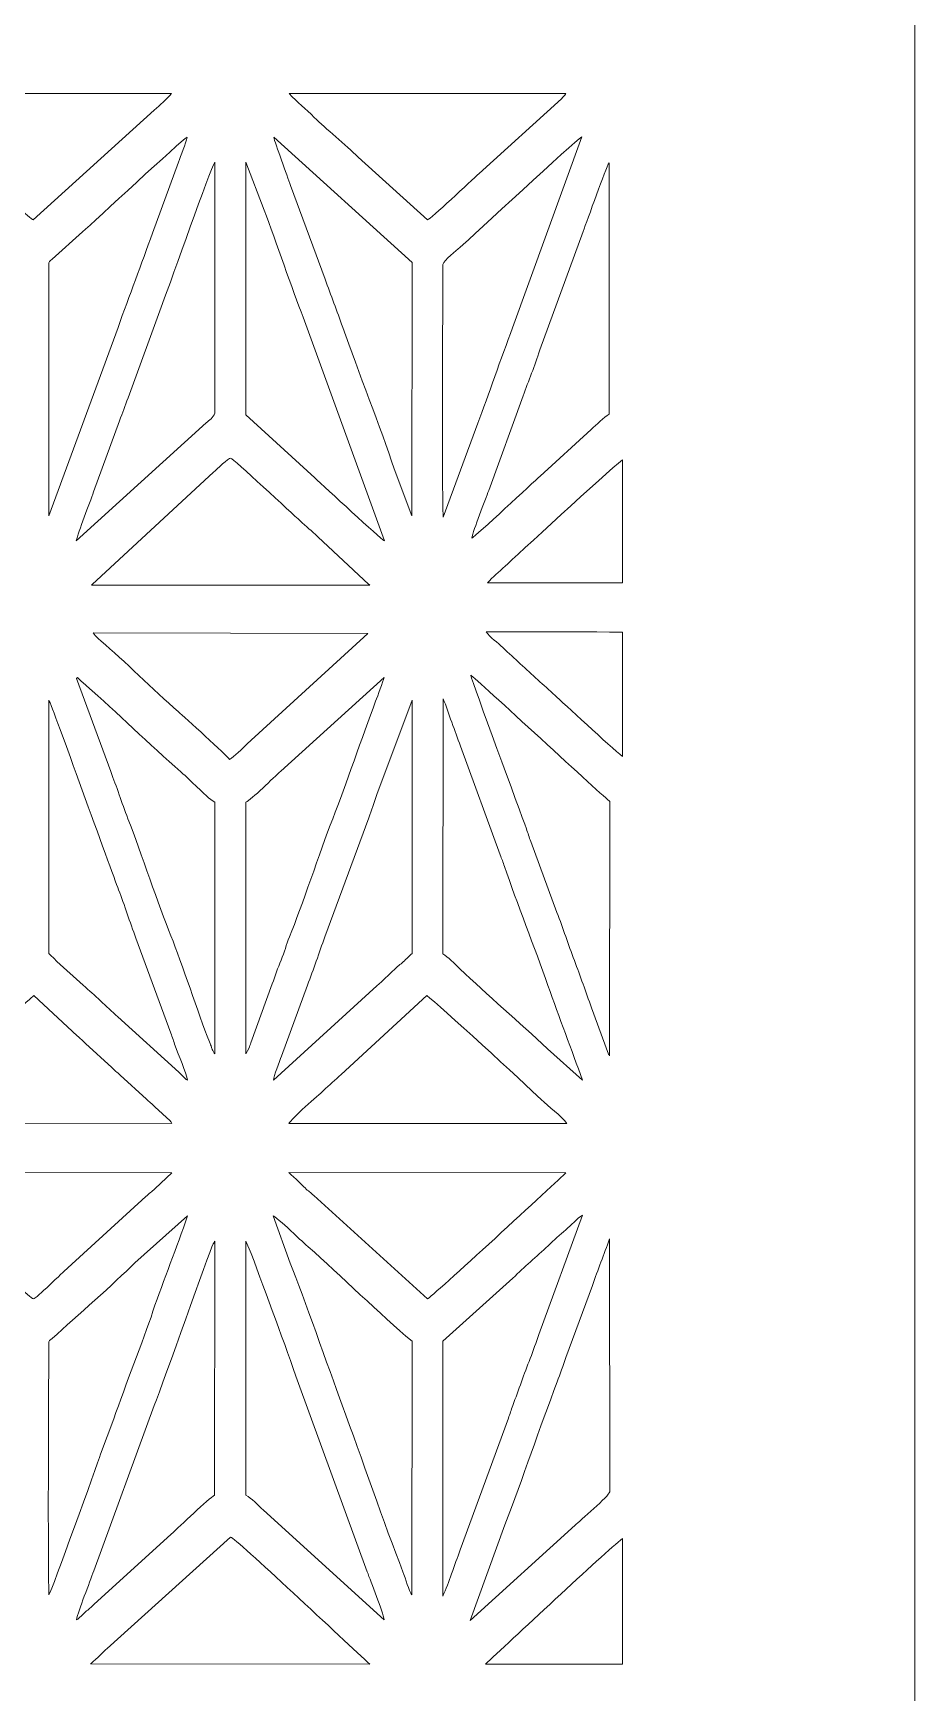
# Model space of a CAD drawing. Header units: inches. Extents: x -60.4 to -14.9, y -20.3 to 14.1.
# Drawn here: x -22.753 to -21.255, y -5.24 to -2.421 of the extents above; entities that cross this region are included whole.
import ezdxf

# ---------------------------------------------------------------- set-up
doc = ezdxf.new("R2010")
doc.units = ezdxf.units.IN
doc.header["$MEASUREMENT"] = 0
doc.layers.add('Master Desktop', color=7, linetype='Continuous', plot=False)

msp = doc.modelspace()

# ---------------------------------------------------------------- linework, layer by layer
at = {"layer": 'Master Desktop', "lineweight": 18}
msp.add_open_spline([(-21.2548, 10.7638), (-21.2548, 10.7638), (-21.2548, -11.49), (-21.2548, -11.49), (-21.2548, -11.49), (-21.2548, -11.49), (-21.2548, -11.6795), (-21.2548, -11.6795)], degree=3, knots=[0, 0, 0, 0, 0.333333, 0.333333, 0.333333, 0.333333, 1, 1, 1, 1], dxfattribs=at)
at = {"layer": 'Master Desktop', "color": 5, "lineweight": 9}
for points, knots in [([(-22.518, -2.5239), (-22.5273, -2.5342), (-22.5375, -2.5433), (-22.5474, -2.552), (-22.5474, -2.552), (-22.5474, -2.552), (-22.7531, -2.7383), (-22.7531, -2.7383), (-22.7531, -2.7383), (-22.7566, -2.7385), (-22.8052, -2.6931), (-22.8121, -2.686), (-22.8121, -2.686), (-22.8221, -2.6758), (-22.8327, -2.6684), (-22.8422, -2.6591), (-22.8422, -2.6591), (-22.878, -2.624), (-22.927, -2.5843), (-22.9599, -2.5513), (-22.9599, -2.5513), (-22.9662, -2.545), (-22.9842, -2.532), (-22.9882, -2.5237), (-22.9882, -2.5237), (-22.9882, -2.5237), (-22.518, -2.5239), (-22.518, -2.5239)], [0, 0, 0, 0, 0.125, 0.125, 0.125, 0.125, 0.25, 0.25, 0.25, 0.25, 0.375, 0.375, 0.375, 0.375, 0.5, 0.5, 0.5, 0.5, 0.625, 0.625, 0.625, 0.625, 0.75, 0.75, 0.75, 0.75, 1, 1, 1, 1]), ([(-21.848, -2.5237), (-21.8506, -2.5289), (-21.8514, -2.5289), (-21.8555, -2.5327), (-21.8555, -2.5327), (-21.8555, -2.5327), (-21.9952, -2.6597), (-21.9952, -2.6597), (-21.9952, -2.6597), (-22.0091, -2.672), (-22.0791, -2.7386), (-22.0831, -2.7383), (-22.0831, -2.7383), (-22.0831, -2.7383), (-22.2009, -2.632), (-22.2009, -2.632), (-22.2009, -2.632), (-22.2217, -2.6113), (-22.2565, -2.5834), (-22.2754, -2.5645), (-22.2754, -2.5645), (-22.2901, -2.5498), (-22.3041, -2.5396), (-22.3182, -2.5238), (-22.3182, -2.5238), (-22.3182, -2.5238), (-21.848, -2.5237), (-21.848, -2.5237)], [0, 0, 0, 0, 0.125, 0.125, 0.125, 0.125, 0.25, 0.25, 0.25, 0.25, 0.375, 0.375, 0.375, 0.375, 0.5, 0.5, 0.5, 0.5, 0.625, 0.625, 0.625, 0.625, 0.75, 0.75, 0.75, 0.75, 1, 1, 1, 1]), ([(-22.7268, -2.817), (-22.7268, -2.8071), (-22.7259, -2.8097), (-22.7212, -2.8055), (-22.7212, -2.8055), (-22.7212, -2.8055), (-22.6692, -2.759), (-22.6692, -2.759), (-22.6692, -2.759), (-22.6504, -2.7423), (-22.502, -2.6041), (-22.4917, -2.5978), (-22.4917, -2.5978), (-22.4938, -2.6087), (-22.5025, -2.63), (-22.5062, -2.6403), (-22.5062, -2.6403), (-22.5062, -2.6403), (-22.5506, -2.761), (-22.5506, -2.761), (-22.5506, -2.761), (-22.5688, -2.8134), (-22.5898, -2.8673), (-22.609, -2.9211), (-22.609, -2.9211), (-22.609, -2.9211), (-22.7265, -3.2412), (-22.7265, -3.2412), (-22.7265, -3.2412), (-22.7265, -3.2412), (-22.7268, -2.817), (-22.7268, -2.817)], [0, 0, 0, 0, 0.111111, 0.111111, 0.111111, 0.111111, 0.222222, 0.222222, 0.222222, 0.222222, 0.333333, 0.333333, 0.333333, 0.333333, 0.444444, 0.444444, 0.444444, 0.444444, 0.555556, 0.555556, 0.555556, 0.555556, 0.666667, 0.666667, 0.666667, 0.666667, 0.777778, 0.777778, 0.777778, 0.777778, 1, 1, 1, 1]), ([(-22.1094, -2.8107), (-22.1094, -2.8107), (-22.1099, -3.2412), (-22.1099, -3.2412), (-22.1099, -3.2412), (-22.1099, -3.2412), (-22.1395, -3.1612), (-22.1395, -3.1612), (-22.1395, -3.1612), (-22.1624, -3.0934), (-22.2007, -2.9952), (-22.2272, -2.9211), (-22.2272, -2.9211), (-22.237, -2.8935), (-22.2471, -2.8669), (-22.2571, -2.8394), (-22.2571, -2.8394), (-22.2571, -2.8394), (-22.3158, -2.6799), (-22.3158, -2.6799), (-22.3158, -2.6799), (-22.3211, -2.6646), (-22.3425, -2.6082), (-22.3445, -2.5978), (-22.3445, -2.5978), (-22.3445, -2.5978), (-22.1094, -2.8107), (-22.1094, -2.8107)], [0, 0, 0, 0, 0.125, 0.125, 0.125, 0.125, 0.25, 0.25, 0.25, 0.25, 0.375, 0.375, 0.375, 0.375, 0.5, 0.5, 0.5, 0.5, 0.625, 0.625, 0.625, 0.625, 0.75, 0.75, 0.75, 0.75, 1, 1, 1, 1]), ([(-22.057, -2.8144), (-22.0544, -2.8069), (-22.0339, -2.7904), (-22.0282, -2.7854), (-22.0282, -2.7854), (-22.0064, -2.7663), (-21.834, -2.606), (-21.8209, -2.5973), (-21.8209, -2.5973), (-21.8209, -2.5973), (-21.9385, -2.9219), (-21.9385, -2.9219), (-21.9385, -2.9219), (-21.958, -2.9727), (-21.9795, -3.0377), (-21.9975, -3.0837), (-21.9975, -3.0837), (-21.9975, -3.0837), (-22.0564, -3.2433), (-22.0564, -3.2433), (-22.0564, -3.2433), (-22.0589, -3.1967), (-22.057, -2.8913), (-22.057, -2.8196), (-22.057, -2.8196), (-22.057, -2.8196), (-22.057, -2.8144), (-22.057, -2.8144)], [0, 0, 0, 0, 0.125, 0.125, 0.125, 0.125, 0.25, 0.25, 0.25, 0.25, 0.375, 0.375, 0.375, 0.375, 0.5, 0.5, 0.5, 0.5, 0.625, 0.625, 0.625, 0.625, 0.75, 0.75, 0.75, 0.75, 1, 1, 1, 1]), ([(-22.6799, -3.2837), (-22.6767, -3.2688), (-22.657, -3.2195), (-22.6505, -3.2007), (-22.6505, -3.2007), (-22.6505, -3.2007), (-22.6064, -3.0798), (-22.6064, -3.0798), (-22.6064, -3.0798), (-22.6016, -3.0662), (-22.597, -3.0548), (-22.592, -3.0408), (-22.592, -3.0408), (-22.592, -3.0408), (-22.5336, -2.8805), (-22.5336, -2.8805), (-22.5336, -2.8805), (-22.5173, -2.8396), (-22.4533, -2.6538), (-22.4443, -2.6405), (-22.4443, -2.6405), (-22.4443, -2.6405), (-22.4443, -3.067), (-22.4443, -3.067), (-22.4443, -3.067), (-22.4472, -3.0746), (-22.4541, -3.0785), (-22.4591, -3.0834), (-22.4591, -3.0834), (-22.4591, -3.0834), (-22.6799, -3.2837), (-22.6799, -3.2837)], [0, 0, 0, 0, 0.111111, 0.111111, 0.111111, 0.111111, 0.222222, 0.222222, 0.222222, 0.222222, 0.333333, 0.333333, 0.333333, 0.333333, 0.444444, 0.444444, 0.444444, 0.444444, 0.555556, 0.555556, 0.555556, 0.555556, 0.666667, 0.666667, 0.666667, 0.666667, 0.777778, 0.777778, 0.777778, 0.777778, 1, 1, 1, 1]), ([(-22.3919, -2.6405), (-22.3919, -2.6405), (-22.3605, -2.7221), (-22.3605, -2.7221), (-22.3605, -2.7221), (-22.3409, -2.7742), (-22.3126, -2.8581), (-22.2944, -2.9036), (-22.2944, -2.9036), (-22.2944, -2.9036), (-22.1563, -3.2837), (-22.1563, -3.2837), (-22.1563, -3.2837), (-22.1641, -3.2795), (-22.2563, -3.193), (-22.2748, -3.1768), (-22.2748, -3.1768), (-22.2748, -3.1768), (-22.3919, -3.0695), (-22.3919, -3.0695), (-22.3919, -3.0695), (-22.3919, -3.0695), (-22.3919, -2.6405), (-22.3919, -2.6405)], [0, 0, 0, 0, 0.142857, 0.142857, 0.142857, 0.142857, 0.285714, 0.285714, 0.285714, 0.285714, 0.428571, 0.428571, 0.428571, 0.428571, 0.571429, 0.571429, 0.571429, 0.571429, 0.714286, 0.714286, 0.714286, 0.714286, 1, 1, 1, 1]), ([(-22.008, -3.2791), (-22.005, -3.2656), (-21.9849, -3.2139), (-21.979, -3.1982), (-21.979, -3.1982), (-21.979, -3.1982), (-21.9207, -3.0377), (-21.9207, -3.0377), (-21.9207, -3.0377), (-21.9158, -3.0242), (-21.9112, -3.0122), (-21.9061, -2.999), (-21.9061, -2.999), (-21.9011, -2.9861), (-21.8971, -2.9736), (-21.892, -2.9594), (-21.892, -2.9594), (-21.892, -2.9594), (-21.8187, -2.7584), (-21.8187, -2.7584), (-21.8187, -2.7584), (-21.8113, -2.7392), (-21.7802, -2.6507), (-21.7745, -2.6415), (-21.7745, -2.6415), (-21.7745, -2.6415), (-21.7745, -3.0684), (-21.7745, -3.0684), (-21.7745, -3.0684), (-21.7832, -3.0743), (-21.7965, -3.0865), (-21.8048, -3.0947), (-21.8048, -3.0947), (-21.8048, -3.0947), (-21.8916, -3.174), (-21.8916, -3.174), (-21.8916, -3.174), (-21.9033, -3.184), (-22.0007, -3.2757), (-22.008, -3.2791)], [0, 0, 0, 0, 0.090909, 0.090909, 0.090909, 0.090909, 0.181818, 0.181818, 0.181818, 0.181818, 0.272727, 0.272727, 0.272727, 0.272727, 0.363636, 0.363636, 0.363636, 0.363636, 0.454545, 0.454545, 0.454545, 0.454545, 0.545455, 0.545455, 0.545455, 0.545455, 0.636364, 0.636364, 0.636364, 0.636364, 0.727273, 0.727273, 0.727273, 0.727273, 0.818182, 0.818182, 0.818182, 0.818182, 1, 1, 1, 1]), ([(-22.6543, -3.3591), (-22.654, -3.3586), (-22.6535, -3.3579), (-22.6532, -3.3576), (-22.6532, -3.3576), (-22.6532, -3.3576), (-22.4467, -3.1673), (-22.4467, -3.1673), (-22.4467, -3.1673), (-22.4414, -3.1624), (-22.4214, -3.1426), (-22.4176, -3.1431), (-22.4176, -3.1431), (-22.4143, -3.1435), (-22.3124, -3.2377), (-22.2997, -3.2496), (-22.2997, -3.2496), (-22.2892, -3.2595), (-22.28, -3.2665), (-22.2697, -3.2768), (-22.2697, -3.2768), (-22.2697, -3.2768), (-22.1829, -3.3576), (-22.1829, -3.3576), (-22.1829, -3.3576), (-22.1828, -3.3571), (-22.1822, -3.3586), (-22.1813, -3.3591), (-22.1813, -3.3591), (-22.1813, -3.3591), (-22.6543, -3.3591), (-22.6543, -3.3591)], [0, 0, 0, 0, 0.111111, 0.111111, 0.111111, 0.111111, 0.222222, 0.222222, 0.222222, 0.222222, 0.333333, 0.333333, 0.333333, 0.333333, 0.444444, 0.444444, 0.444444, 0.444444, 0.555556, 0.555556, 0.555556, 0.555556, 0.666667, 0.666667, 0.666667, 0.666667, 0.777778, 0.777778, 0.777778, 0.777778, 1, 1, 1, 1]), ([(-21.7519, -3.355), (-21.867, -3.355), (-21.9809, -3.355), (-21.9809, -3.355), (-21.9809, -3.355), (-21.9724, -3.3455), (-21.9618, -3.3364), (-21.9513, -3.3268), (-21.9513, -3.3268), (-21.9343, -3.3114), (-21.78, -3.1689), (-21.7519, -3.1461)], [0, 0, 0, 0, 0.25, 0.25, 0.25, 0.25, 0.5, 0.5, 0.5, 0.5, 1, 1, 1, 1]), ([(-21.7519, -3.6499), (-21.7722, -3.6336), (-21.8537, -3.5575), (-21.8663, -3.5462), (-21.8663, -3.5462), (-21.886, -3.5285), (-21.9052, -3.5111), (-21.9253, -3.4926), (-21.9253, -3.4926), (-21.9351, -3.4835), (-21.9447, -3.4751), (-21.9551, -3.4649), (-21.9551, -3.4649), (-21.9632, -3.457), (-21.977, -3.4478), (-21.9835, -3.4381), (-21.9835, -3.4381), (-21.9835, -3.4381), (-21.8684, -3.4384), (-21.7519, -3.4386)], [0, 0, 0, 0, 0.166667, 0.166667, 0.166667, 0.166667, 0.333333, 0.333333, 0.333333, 0.333333, 0.5, 0.5, 0.5, 0.5, 0.666667, 0.666667, 0.666667, 0.666667, 1, 1, 1, 1]), ([(-22.4195, -3.6551), (-22.4232, -3.6487), (-22.4969, -3.5823), (-22.5065, -3.5739), (-22.5065, -3.5739), (-22.5489, -3.5369), (-22.599, -3.4867), (-22.6377, -3.4542), (-22.6377, -3.4542), (-22.6427, -3.45), (-22.6465, -3.447), (-22.6512, -3.44), (-22.6512, -3.44), (-22.6512, -3.44), (-22.1847, -3.4413), (-22.1847, -3.4413), (-22.1847, -3.4413), (-22.1847, -3.4413), (-22.3896, -3.6287), (-22.3896, -3.6287), (-22.3896, -3.6287), (-22.3977, -3.6365), (-22.4115, -3.6501), (-22.4195, -3.6551)], [0, 0, 0, 0, 0.142857, 0.142857, 0.142857, 0.142857, 0.285714, 0.285714, 0.285714, 0.285714, 0.428571, 0.428571, 0.428571, 0.428571, 0.571429, 0.571429, 0.571429, 0.571429, 0.714286, 0.714286, 0.714286, 0.714286, 1, 1, 1, 1]), ([(-22.6213, -3.6756), (-22.6213, -3.6756), (-22.6795, -3.5177), (-22.6795, -3.5177), (-22.6795, -3.5177), (-22.6795, -3.5177), (-22.6779, -3.5158), (-22.6779, -3.5158), (-22.6779, -3.5158), (-22.6735, -3.5208), (-22.6686, -3.5246), (-22.6627, -3.5298), (-22.6627, -3.5298), (-22.6115, -3.5744), (-22.555, -3.63), (-22.5025, -3.6759), (-22.5025, -3.6759), (-22.4924, -3.6847), (-22.4839, -3.6938), (-22.4739, -3.7027), (-22.4739, -3.7027), (-22.4664, -3.7094), (-22.452, -3.7245), (-22.4443, -3.7275), (-22.4443, -3.7275), (-22.4443, -3.7275), (-22.4444, -4.1551), (-22.4444, -4.1551), (-22.4444, -4.1551), (-22.4447, -4.1546), (-22.4452, -4.154), (-22.4454, -4.1536), (-22.4454, -4.1536), (-22.4454, -4.1536), (-22.4481, -4.1491), (-22.4481, -4.1491), (-22.4481, -4.1491), (-22.4494, -4.1465), (-22.4488, -4.1473), (-22.45, -4.1442), (-22.45, -4.1442), (-22.4516, -4.14), (-22.4519, -4.1392), (-22.4537, -4.1346), (-22.4537, -4.1346), (-22.473, -4.0863), (-22.5004, -4.0006), (-22.5192, -3.9547), (-22.5192, -3.9547), (-22.5403, -3.9034), (-22.5695, -3.8135), (-22.5921, -3.7556), (-22.5921, -3.7556), (-22.5977, -3.7413), (-22.6025, -3.7282), (-22.607, -3.7149), (-22.607, -3.7149), (-22.6119, -3.7005), (-22.6165, -3.6892), (-22.6213, -3.6756)], [0, 0, 0, 0, 0.0625, 0.0625, 0.0625, 0.0625, 0.125, 0.125, 0.125, 0.125, 0.1875, 0.1875, 0.1875, 0.1875, 0.25, 0.25, 0.25, 0.25, 0.3125, 0.3125, 0.3125, 0.3125, 0.375, 0.375, 0.375, 0.375, 0.4375, 0.4375, 0.4375, 0.4375, 0.5, 0.5, 0.5, 0.5, 0.5625, 0.5625, 0.5625, 0.5625, 0.625, 0.625, 0.625, 0.625, 0.6875, 0.6875, 0.6875, 0.6875, 0.75, 0.75, 0.75, 0.75, 0.8125, 0.8125, 0.8125, 0.8125, 0.875, 0.875, 0.875, 0.875, 1, 1, 1, 1]), ([(-22.3919, -3.7275), (-22.3825, -3.7238), (-22.3444, -3.6854), (-22.3326, -3.675), (-22.3326, -3.675), (-22.3326, -3.675), (-22.1569, -3.5158), (-22.1569, -3.5158), (-22.1569, -3.5158), (-22.159, -3.5235), (-22.1675, -3.5464), (-22.1712, -3.5563), (-22.1712, -3.5563), (-22.1937, -3.6161), (-22.2221, -3.6991), (-22.2441, -3.7556), (-22.2441, -3.7556), (-22.2665, -3.813), (-22.2965, -3.905), (-22.3176, -3.9563), (-22.3176, -3.9563), (-22.3233, -3.9702), (-22.3259, -3.982), (-22.3319, -3.9957), (-22.3319, -3.9957), (-22.3379, -4.0097), (-22.3411, -4.0216), (-22.3469, -4.0362), (-22.3469, -4.0362), (-22.3469, -4.0362), (-22.3831, -4.1362), (-22.3831, -4.1362), (-22.3831, -4.1362), (-22.3847, -4.14), (-22.3851, -4.1415), (-22.3868, -4.1459), (-22.3868, -4.1459), (-22.3868, -4.1459), (-22.3919, -4.1551), (-22.3919, -4.1551), (-22.3919, -4.1551), (-22.3919, -4.1551), (-22.3919, -3.7275), (-22.3919, -3.7275)], [0, 0, 0, 0, 0.083333, 0.083333, 0.083333, 0.083333, 0.166667, 0.166667, 0.166667, 0.166667, 0.25, 0.25, 0.25, 0.25, 0.333333, 0.333333, 0.333333, 0.333333, 0.416667, 0.416667, 0.416667, 0.416667, 0.5, 0.5, 0.5, 0.5, 0.583333, 0.583333, 0.583333, 0.583333, 0.666667, 0.666667, 0.666667, 0.666667, 0.75, 0.75, 0.75, 0.75, 0.833333, 0.833333, 0.833333, 0.833333, 1, 1, 1, 1]), ([(-21.7735, -4.1583), (-21.7738, -4.1578), (-21.7742, -4.1572), (-21.7744, -4.1568), (-21.7744, -4.1568), (-21.7746, -4.1564), (-21.775, -4.1557), (-21.7753, -4.1553), (-21.7753, -4.1553), (-21.7753, -4.1553), (-21.8043, -4.077), (-21.8043, -4.077), (-21.8043, -4.077), (-21.8141, -4.0496), (-21.8232, -4.0231), (-21.8334, -3.9967), (-21.8334, -3.9967), (-21.844, -3.9695), (-21.8525, -3.9423), (-21.863, -3.9148), (-21.863, -3.9148), (-21.863, -3.9148), (-21.9076, -3.7944), (-21.9076, -3.7944), (-21.9076, -3.7944), (-21.9102, -3.7871), (-21.9123, -3.7803), (-21.915, -3.7727), (-21.915, -3.7727), (-21.9257, -3.7424), (-22.0061, -3.5267), (-22.0097, -3.5118), (-22.0097, -3.5118), (-22.0017, -3.5161), (-21.7787, -3.7236), (-21.7733, -3.7262), (-21.7733, -3.7262), (-21.7733, -3.7262), (-21.7735, -4.1583), (-21.7735, -4.1583)], [0, 0, 0, 0, 0.090909, 0.090909, 0.090909, 0.090909, 0.181818, 0.181818, 0.181818, 0.181818, 0.272727, 0.272727, 0.272727, 0.272727, 0.363636, 0.363636, 0.363636, 0.363636, 0.454545, 0.454545, 0.454545, 0.454545, 0.545455, 0.545455, 0.545455, 0.545455, 0.636364, 0.636364, 0.636364, 0.636364, 0.727273, 0.727273, 0.727273, 0.727273, 0.818182, 0.818182, 0.818182, 0.818182, 1, 1, 1, 1]), ([(-22.7266, -3.5543), (-22.7211, -3.5636), (-22.6201, -3.8448), (-22.6081, -3.8763), (-22.6081, -3.8763), (-22.5979, -3.9028), (-22.589, -3.9313), (-22.5786, -3.9584), (-22.5786, -3.9584), (-22.5786, -3.9584), (-22.5192, -4.1197), (-22.5192, -4.1197), (-22.5192, -4.1197), (-22.5166, -4.1272), (-22.5145, -4.1339), (-22.5118, -4.1414), (-22.5118, -4.1414), (-22.5066, -4.156), (-22.4929, -4.1873), (-22.4911, -4.1999), (-22.4911, -4.1999), (-22.4962, -4.1964), (-22.5004, -4.1911), (-22.5059, -4.1863), (-22.5059, -4.1863), (-22.5059, -4.1863), (-22.6093, -4.0921), (-22.6093, -4.0921), (-22.6093, -4.0921), (-22.6297, -4.0744), (-22.6481, -4.0559), (-22.6682, -4.0384), (-22.6682, -4.0384), (-22.6682, -4.0384), (-22.7128, -3.9981), (-22.7128, -3.9981), (-22.7128, -3.9981), (-22.7186, -3.9931), (-22.7213, -3.9888), (-22.7268, -3.9848), (-22.7268, -3.9848), (-22.7268, -3.9848), (-22.7266, -3.5543), (-22.7266, -3.5543)], [0, 0, 0, 0, 0.083333, 0.083333, 0.083333, 0.083333, 0.166667, 0.166667, 0.166667, 0.166667, 0.25, 0.25, 0.25, 0.25, 0.333333, 0.333333, 0.333333, 0.333333, 0.416667, 0.416667, 0.416667, 0.416667, 0.5, 0.5, 0.5, 0.5, 0.583333, 0.583333, 0.583333, 0.583333, 0.666667, 0.666667, 0.666667, 0.666667, 0.75, 0.75, 0.75, 0.75, 0.833333, 0.833333, 0.833333, 0.833333, 1, 1, 1, 1]), ([(-22.345, -4.1999), (-22.344, -4.1928), (-22.3347, -4.1683), (-22.3313, -4.1588), (-22.3313, -4.1588), (-22.3313, -4.1588), (-22.287, -4.0383), (-22.287, -4.0383), (-22.287, -4.0383), (-22.2765, -4.0119), (-22.2676, -3.9833), (-22.2574, -3.9562), (-22.2574, -3.9562), (-22.2574, -3.9562), (-22.183, -3.7543), (-22.183, -3.7543), (-22.183, -3.7543), (-22.1783, -3.741), (-22.1743, -3.7284), (-22.1689, -3.7148), (-22.1689, -3.7148), (-22.1689, -3.7148), (-22.1094, -3.5543), (-22.1094, -3.5543), (-22.1094, -3.5543), (-22.1094, -3.5543), (-22.1094, -3.9848), (-22.1094, -3.9848), (-22.1094, -3.9848), (-22.1151, -3.9889), (-22.1181, -3.9936), (-22.1244, -3.9989), (-22.1244, -3.9989), (-22.129, -4.0027), (-22.135, -4.0076), (-22.1392, -4.0116), (-22.1392, -4.0116), (-22.1499, -4.0215), (-22.1585, -4.0304), (-22.169, -4.0393), (-22.169, -4.0393), (-22.169, -4.0393), (-22.345, -4.1999), (-22.345, -4.1999)], [0, 0, 0, 0, 0.083333, 0.083333, 0.083333, 0.083333, 0.166667, 0.166667, 0.166667, 0.166667, 0.25, 0.25, 0.25, 0.25, 0.333333, 0.333333, 0.333333, 0.333333, 0.416667, 0.416667, 0.416667, 0.416667, 0.5, 0.5, 0.5, 0.5, 0.583333, 0.583333, 0.583333, 0.583333, 0.666667, 0.666667, 0.666667, 0.666667, 0.75, 0.75, 0.75, 0.75, 0.833333, 0.833333, 0.833333, 0.833333, 1, 1, 1, 1]), ([(-22.0565, -3.5522), (-22.0513, -3.5634), (-22.047, -3.5781), (-22.0418, -3.5918), (-22.0418, -3.5918), (-22.0363, -3.6064), (-22.0323, -3.6181), (-22.0268, -3.6324), (-22.0268, -3.6324), (-22.0268, -3.6324), (-21.9595, -3.8172), (-21.9595, -3.8172), (-21.9595, -3.8172), (-21.9572, -3.8235), (-21.9544, -3.8299), (-21.9522, -3.8366), (-21.9522, -3.8366), (-21.9314, -3.8982), (-21.9007, -3.9752), (-21.8783, -4.0392), (-21.8783, -4.0392), (-21.8595, -4.0925), (-21.8375, -4.1498), (-21.8198, -4.1996), (-21.8198, -4.1996), (-21.8198, -4.1996), (-21.8792, -4.1464), (-21.8792, -4.1464), (-21.8792, -4.1464), (-21.9265, -4.102), (-21.9819, -4.0549), (-22.028, -4.0105), (-22.028, -4.0105), (-22.0369, -4.002), (-22.0486, -3.9904), (-22.057, -3.9852), (-22.057, -3.9852), (-22.057, -3.9852), (-22.0565, -3.5522), (-22.0565, -3.5522)], [0, 0, 0, 0, 0.090909, 0.090909, 0.090909, 0.090909, 0.181818, 0.181818, 0.181818, 0.181818, 0.272727, 0.272727, 0.272727, 0.272727, 0.363636, 0.363636, 0.363636, 0.363636, 0.454545, 0.454545, 0.454545, 0.454545, 0.545455, 0.545455, 0.545455, 0.545455, 0.636364, 0.636364, 0.636364, 0.636364, 0.727273, 0.727273, 0.727273, 0.727273, 0.818182, 0.818182, 0.818182, 0.818182, 1, 1, 1, 1]), ([(-22.9898, -4.273), (-22.9832, -4.2638), (-22.763, -4.0644), (-22.752, -4.0561), (-22.752, -4.0561), (-22.752, -4.0561), (-22.6786, -4.1244), (-22.6786, -4.1244), (-22.6786, -4.1244), (-22.6724, -4.13), (-22.6698, -4.1318), (-22.6641, -4.1375), (-22.6641, -4.1375), (-22.6641, -4.1375), (-22.6198, -4.1782), (-22.6198, -4.1782), (-22.6198, -4.1782), (-22.6147, -4.1834), (-22.6105, -4.1865), (-22.6052, -4.1912), (-22.6052, -4.1912), (-22.6052, -4.1912), (-22.5609, -4.232), (-22.5609, -4.232), (-22.5609, -4.232), (-22.5561, -4.2363), (-22.5512, -4.2405), (-22.5462, -4.245), (-22.5462, -4.245), (-22.5462, -4.245), (-22.5204, -4.2688), (-22.5204, -4.2688), (-22.5204, -4.2688), (-22.5178, -4.2722), (-22.5196, -4.269), (-22.5177, -4.2734), (-22.5177, -4.2734), (-22.5177, -4.2734), (-22.9898, -4.273), (-22.9898, -4.273)], [0, 0, 0, 0, 0.090909, 0.090909, 0.090909, 0.090909, 0.181818, 0.181818, 0.181818, 0.181818, 0.272727, 0.272727, 0.272727, 0.272727, 0.363636, 0.363636, 0.363636, 0.363636, 0.454545, 0.454545, 0.454545, 0.454545, 0.545455, 0.545455, 0.545455, 0.545455, 0.636364, 0.636364, 0.636364, 0.636364, 0.727273, 0.727273, 0.727273, 0.727273, 0.818182, 0.818182, 0.818182, 0.818182, 1, 1, 1, 1]), ([(-22.3185, -4.2734), (-22.3154, -4.2661), (-22.2674, -4.2243), (-22.2599, -4.2175), (-22.2599, -4.2175), (-22.25, -4.2087), (-22.2399, -4.1991), (-22.2299, -4.1903), (-22.2299, -4.1903), (-22.2299, -4.1903), (-22.0842, -4.0561), (-22.0842, -4.0561), (-22.0842, -4.0561), (-22.0639, -4.0713), (-21.9192, -4.2047), (-21.8897, -4.2327), (-21.8897, -4.2327), (-21.878, -4.2438), (-21.8553, -4.2606), (-21.8464, -4.2731), (-21.8464, -4.2731), (-21.8464, -4.2731), (-22.3185, -4.2734), (-22.3185, -4.2734)], [0, 0, 0, 0, 0.142857, 0.142857, 0.142857, 0.142857, 0.285714, 0.285714, 0.285714, 0.285714, 0.428571, 0.428571, 0.428571, 0.428571, 0.571429, 0.571429, 0.571429, 0.571429, 0.714286, 0.714286, 0.714286, 0.714286, 1, 1, 1, 1]), ([(-22.5461, -4.3838), (-22.552, -4.3896), (-22.556, -4.3918), (-22.5617, -4.3976), (-22.5617, -4.3976), (-22.5617, -4.3976), (-22.6941, -4.5183), (-22.6941, -4.5183), (-22.6941, -4.5183), (-22.7035, -4.5263), (-22.7485, -4.5711), (-22.753, -4.5711), (-22.753, -4.5711), (-22.7568, -4.5711), (-22.8057, -4.5243), (-22.8133, -4.5177), (-22.8133, -4.5177), (-22.8231, -4.5091), (-22.833, -4.4997), (-22.8435, -4.4905), (-22.8435, -4.4905), (-22.8435, -4.4905), (-22.9883, -4.3564), (-22.9883, -4.3564), (-22.9883, -4.3564), (-22.9883, -4.3564), (-22.5177, -4.357), (-22.5177, -4.357), (-22.5177, -4.357), (-22.5177, -4.357), (-22.5461, -4.3838), (-22.5461, -4.3838)], [0, 0, 0, 0, 0.111111, 0.111111, 0.111111, 0.111111, 0.222222, 0.222222, 0.222222, 0.222222, 0.333333, 0.333333, 0.333333, 0.333333, 0.444444, 0.444444, 0.444444, 0.444444, 0.555556, 0.555556, 0.555556, 0.555556, 0.666667, 0.666667, 0.666667, 0.666667, 0.777778, 0.777778, 0.777778, 0.777778, 1, 1, 1, 1]), ([(-21.8479, -4.3572), (-21.8599, -4.3685), (-22.0785, -4.5711), (-22.0832, -4.5711), (-22.0832, -4.5711), (-22.0832, -4.5711), (-22.2765, -4.3955), (-22.2765, -4.3955), (-22.2765, -4.3955), (-22.2813, -4.3908), (-22.2859, -4.388), (-22.2911, -4.3828), (-22.2911, -4.3828), (-22.2943, -4.3794), (-22.3183, -4.3571), (-22.3185, -4.3564), (-22.3185, -4.3564), (-22.3185, -4.3564), (-21.8479, -4.3572), (-21.8479, -4.3572)], [0, 0, 0, 0, 0.166667, 0.166667, 0.166667, 0.166667, 0.333333, 0.333333, 0.333333, 0.333333, 0.5, 0.5, 0.5, 0.5, 0.666667, 0.666667, 0.666667, 0.666667, 1, 1, 1, 1]), ([(-22.7268, -4.6492), (-22.7268, -4.6406), (-22.7249, -4.642), (-22.7208, -4.6383), (-22.7208, -4.6383), (-22.6789, -4.6004), (-22.6161, -4.5456), (-22.5803, -4.5099), (-22.5803, -4.5099), (-22.5803, -4.5099), (-22.4911, -4.4304), (-22.4911, -4.4304), (-22.4911, -4.4304), (-22.5086, -4.4841), (-22.5317, -4.5384), (-22.5496, -4.5921), (-22.5496, -4.5921), (-22.5667, -4.6436), (-22.5966, -4.7177), (-22.6163, -4.7752), (-22.6163, -4.7752), (-22.6163, -4.7752), (-22.6386, -4.8352), (-22.6386, -4.8352), (-22.6386, -4.8352), (-22.6441, -4.8515), (-22.7219, -5.0679), (-22.7267, -5.0739), (-22.7267, -5.0739), (-22.7284, -4.9429), (-22.7268, -4.7833), (-22.7268, -4.6492)], [0, 0, 0, 0, 0.111111, 0.111111, 0.111111, 0.111111, 0.222222, 0.222222, 0.222222, 0.222222, 0.333333, 0.333333, 0.333333, 0.333333, 0.444444, 0.444444, 0.444444, 0.444444, 0.555556, 0.555556, 0.555556, 0.555556, 0.666667, 0.666667, 0.666667, 0.666667, 0.777778, 0.777778, 0.777778, 0.777778, 1, 1, 1, 1]), ([(-22.1096, -5.0739), (-22.1146, -5.0675), (-22.1202, -5.0462), (-22.1248, -5.0346), (-22.1248, -5.0346), (-22.1566, -4.9542), (-22.1953, -4.84), (-22.228, -4.752), (-22.228, -4.752), (-22.2521, -4.6868), (-22.2929, -4.568), (-22.3164, -4.5104), (-22.3164, -4.5104), (-22.3164, -4.5104), (-22.3451, -4.4304), (-22.3451, -4.4304), (-22.3451, -4.4304), (-22.3405, -4.4324), (-22.3201, -4.451), (-22.3148, -4.456), (-22.3148, -4.456), (-22.3046, -4.4657), (-22.2961, -4.4735), (-22.2858, -4.4826), (-22.2858, -4.4826), (-22.2308, -4.5309), (-22.1635, -4.598), (-22.1094, -4.6433), (-22.1094, -4.6433), (-22.1094, -4.6433), (-22.1096, -5.0739), (-22.1096, -5.0739)], [0, 0, 0, 0, 0.111111, 0.111111, 0.111111, 0.111111, 0.222222, 0.222222, 0.222222, 0.222222, 0.333333, 0.333333, 0.333333, 0.333333, 0.444444, 0.444444, 0.444444, 0.444444, 0.555556, 0.555556, 0.555556, 0.555556, 0.666667, 0.666667, 0.666667, 0.666667, 0.777778, 0.777778, 0.777778, 0.777778, 1, 1, 1, 1]), ([(-21.9379, -4.536), (-21.9186, -4.5165), (-21.8977, -4.5002), (-21.8782, -4.481), (-21.8782, -4.481), (-21.8686, -4.4716), (-21.8574, -4.4623), (-21.8481, -4.4539), (-21.8481, -4.4539), (-21.839, -4.4457), (-21.8288, -4.4354), (-21.8198, -4.4288), (-21.8198, -4.4288), (-21.8198, -4.4288), (-21.8938, -4.6315), (-21.8938, -4.6315), (-21.8938, -4.6315), (-21.8987, -4.6455), (-21.9031, -4.6586), (-21.9086, -4.6725), (-21.9086, -4.6725), (-21.9189, -4.6985), (-21.9281, -4.7257), (-21.9381, -4.7524), (-21.9381, -4.7524), (-21.9409, -4.76), (-21.943, -4.7666), (-21.9456, -4.7738), (-21.9456, -4.7738), (-21.9456, -4.7738), (-22.0274, -4.9976), (-22.0274, -4.9976), (-22.0274, -4.9976), (-22.0326, -5.0109), (-22.0367, -5.0231), (-22.0423, -5.0384), (-22.0423, -5.0384), (-22.0468, -5.0506), (-22.0517, -5.0653), (-22.057, -5.0759), (-22.057, -5.0759), (-22.057, -5.0759), (-22.057, -4.6433), (-22.057, -4.6433), (-22.057, -4.6433), (-22.057, -4.6433), (-21.9379, -4.536), (-21.9379, -4.536)], [0, 0, 0, 0, 0.076923, 0.076923, 0.076923, 0.076923, 0.153846, 0.153846, 0.153846, 0.153846, 0.230769, 0.230769, 0.230769, 0.230769, 0.307692, 0.307692, 0.307692, 0.307692, 0.384615, 0.384615, 0.384615, 0.384615, 0.461538, 0.461538, 0.461538, 0.461538, 0.538462, 0.538462, 0.538462, 0.538462, 0.615385, 0.615385, 0.615385, 0.615385, 0.692308, 0.692308, 0.692308, 0.692308, 0.769231, 0.769231, 0.769231, 0.769231, 0.846154, 0.846154, 0.846154, 0.846154, 1, 1, 1, 1]), ([(-22.6796, -5.1164), (-22.6766, -5.1008), (-22.6569, -5.0523), (-22.6503, -5.0333), (-22.6503, -5.0333), (-22.6503, -5.0333), (-22.5476, -4.7522), (-22.5476, -4.7522), (-22.5476, -4.7522), (-22.5307, -4.7106), (-22.455, -4.4932), (-22.4471, -4.4779), (-22.4471, -4.4779), (-22.4471, -4.4779), (-22.4453, -4.4747), (-22.4453, -4.4747), (-22.4453, -4.4747), (-22.4451, -4.4737), (-22.4446, -4.4736), (-22.4443, -4.4731), (-22.4443, -4.4731), (-22.4443, -4.4731), (-22.4448, -4.9045), (-22.4448, -4.9045), (-22.4448, -4.9045), (-22.4555, -4.9103), (-22.5037, -4.9577), (-22.5187, -4.9708), (-22.5187, -4.9708), (-22.5187, -4.9708), (-22.6501, -5.0904), (-22.6501, -5.0904), (-22.6501, -5.0904), (-22.6552, -5.0954), (-22.6586, -5.0979), (-22.6647, -5.1032), (-22.6647, -5.1032), (-22.6698, -5.1077), (-22.6738, -5.1131), (-22.6796, -5.1164)], [0, 0, 0, 0, 0.090909, 0.090909, 0.090909, 0.090909, 0.181818, 0.181818, 0.181818, 0.181818, 0.272727, 0.272727, 0.272727, 0.272727, 0.363636, 0.363636, 0.363636, 0.363636, 0.454545, 0.454545, 0.454545, 0.454545, 0.545455, 0.545455, 0.545455, 0.545455, 0.636364, 0.636364, 0.636364, 0.636364, 0.727273, 0.727273, 0.727273, 0.727273, 0.818182, 0.818182, 0.818182, 0.818182, 1, 1, 1, 1]), ([(-22.3919, -4.4731), (-22.3919, -4.4731), (-22.3825, -4.4939), (-22.3825, -4.4939), (-22.3825, -4.4939), (-22.3578, -4.5624), (-22.3245, -4.6497), (-22.3023, -4.7147), (-22.3023, -4.7147), (-22.3023, -4.7147), (-22.1854, -5.035), (-22.1854, -5.035), (-22.1854, -5.035), (-22.1793, -5.0509), (-22.1592, -5.1028), (-22.1566, -5.1164), (-22.1566, -5.1164), (-22.1566, -5.1164), (-22.3619, -4.9301), (-22.3619, -4.9301), (-22.3619, -4.9301), (-22.3715, -4.9215), (-22.3818, -4.9097), (-22.3919, -4.9045), (-22.3919, -4.9045), (-22.3919, -4.9045), (-22.3919, -4.4731), (-22.3919, -4.4731)], [0, 0, 0, 0, 0.125, 0.125, 0.125, 0.125, 0.25, 0.25, 0.25, 0.25, 0.375, 0.375, 0.375, 0.375, 0.5, 0.5, 0.5, 0.5, 0.625, 0.625, 0.625, 0.625, 0.75, 0.75, 0.75, 0.75, 1, 1, 1, 1]), ([(-21.9515, -4.9552), (-21.9215, -4.8762), (-21.8924, -4.7902), (-21.8625, -4.7119), (-21.8625, -4.7119), (-21.858, -4.6999), (-21.8521, -4.6834), (-21.8478, -4.6709), (-21.8478, -4.6709), (-21.8478, -4.6709), (-21.8029, -4.5484), (-21.8029, -4.5484), (-21.8029, -4.5484), (-21.7935, -4.5215), (-21.7831, -4.4959), (-21.7737, -4.4692), (-21.7737, -4.4692), (-21.7737, -4.4692), (-21.7733, -4.8991), (-21.7733, -4.8991), (-21.7733, -4.8991), (-21.7743, -4.9052), (-21.8249, -4.9491), (-21.8322, -4.9558), (-21.8322, -4.9558), (-21.8322, -4.9558), (-22.0107, -5.1174), (-22.0107, -5.1174), (-22.0107, -5.1174), (-22.0107, -5.1174), (-21.9515, -4.9552), (-21.9515, -4.9552)], [0, 0, 0, 0, 0.111111, 0.111111, 0.111111, 0.111111, 0.222222, 0.222222, 0.222222, 0.222222, 0.333333, 0.333333, 0.333333, 0.333333, 0.444444, 0.444444, 0.444444, 0.444444, 0.555556, 0.555556, 0.555556, 0.555556, 0.666667, 0.666667, 0.666667, 0.666667, 0.777778, 0.777778, 0.777778, 0.777778, 1, 1, 1, 1]), ([(-22.6558, -5.1912), (-22.6533, -5.1902), (-22.6327, -5.1698), (-22.6274, -5.1648), (-22.6274, -5.1648), (-22.6274, -5.1648), (-22.4176, -4.9758), (-22.4176, -4.9758), (-22.4176, -4.9758), (-22.4099, -4.9768), (-22.2213, -5.1551), (-22.1809, -5.1919), (-22.1809, -5.1919), (-22.1809, -5.1919), (-22.6558, -5.1912), (-22.6558, -5.1912)], [0, 0, 0, 0, 0.2, 0.2, 0.2, 0.2, 0.4, 0.4, 0.4, 0.4, 0.6, 0.6, 0.6, 0.6, 1, 1, 1, 1]), ([(-21.7519, -5.1918), (-21.8689, -5.1918), (-21.9846, -5.1917), (-21.9846, -5.1917), (-21.9846, -5.1917), (-21.9489, -5.1586), (-21.7816, -5.0019), (-21.7519, -4.9783)], [0, 0, 0, 0, 0.333333, 0.333333, 0.333333, 0.333333, 1, 1, 1, 1])]:
    msp.add_open_spline(points, degree=3, knots=knots, dxfattribs=at)
for points in [[(-21.7519, -3.355), (-21.7519, -3.355), (-21.7519, -3.1461), (-21.7519, -3.1461)], [(-21.7519, -3.4386), (-21.7519, -3.4386), (-21.7519, -3.6499), (-21.7519, -3.6499)], [(-21.7519, -4.9783), (-21.7519, -4.9783), (-21.7519, -5.1918), (-21.7519, -5.1918)]]:
    msp.add_open_spline(points, degree=3, dxfattribs=at)

doc.saveas('drawing.dxf')
